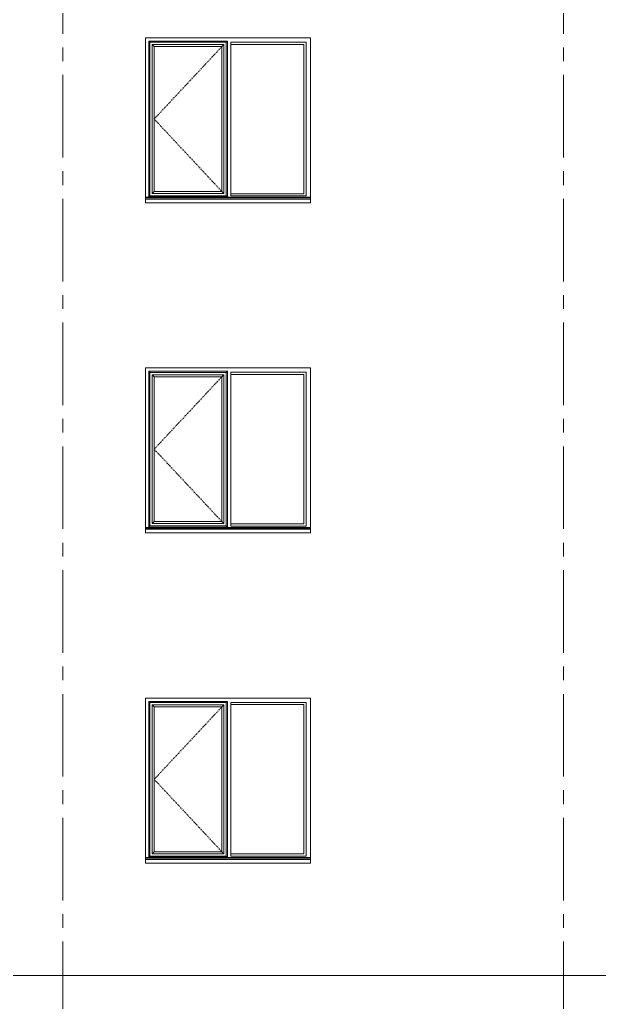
# Model space of a CAD drawing. Header units: millimetres. Extents: x 1373 to 40779, y 1939 to 6439.
# Drawn here: x 38247 to 38774, y 3839 to 4732 of the extents above; entities that cross this region are included whole.
import ezdxf

# ---------------------------------------------------------------- set-up
doc = ezdxf.new("R2010")
doc.units = ezdxf.units.MM
doc.linetypes.add('Center', pattern=[3, 1.2, -0.6, 0.6, -0.6])
doc.linetypes.add('IMPORT-CENTER2', pattern=[112.5, 75, -12.5, 12.5, -12.5])
for name, color, linetype, lineweight in [('A-FLOR', 192, 'Continuous', 30), ('A-GLAZ', 151, 'Continuous', 18), ('A-WALL', 20, 'Continuous', 9), ('S-GRID', 252, 'IMPORT-CENTER2', 5)]:
    doc.layers.add(name, color=color, linetype=linetype, lineweight=lineweight)

msp = doc.modelspace()

# ---------------------------------------------------------------- linework, layer by layer
at = {"layer": 'A-FLOR', "color": 1, "lineweight": 20}
msp.add_line((39098.02, 3863.76), (38235.67, 3863.76), dxfattribs=at)
at = {"layer": 'A-GLAZ'}
for p, q in [((38364.02, 4571.06), (38364.02, 4712.76)), ((38365.1, 4711.68), (38364.02, 4712.76)), ((38364.02, 4712.76), (38435.52, 4712.76)), ((38365.1, 4572.14), (38365.1, 4711.68)), ((38434.44, 4711.68), (38365.1, 4711.68)), ((38369.02, 4707.76), (38367.27, 4709.5)), ((38367.27, 4709.5), (38367.27, 4574.31)), ((38432.26, 4709.5), (38367.27, 4709.5)), ((38369.02, 4707.76), (38369.02, 4576.06)), ((38430.52, 4707.76), (38369.02, 4707.76)), ((38432.26, 4709.5), (38430.52, 4707.76)), ((38430.52, 4576.06), (38430.52, 4707.76)), ((38432.26, 4574.31), (38432.26, 4709.5)), ((38435.52, 4712.76), (38434.44, 4711.68)), ((38434.44, 4711.68), (38434.44, 4572.14)), ((38435.52, 4712.76), (38435.52, 4571.06)), ((38438.52, 4572.06), (38438.52, 4711.76)), ((38438.52, 4711.76), (38507.02, 4711.76)), ((38438.52, 4709.76), (38438.52, 4711.76)), ((38507.02, 4711.76), (38438.52, 4711.76)), ((38505.02, 4709.76), (38438.52, 4709.76)), ((38505.02, 4709.76), (38505.02, 4574.06)), ((38507.02, 4711.76), (38507.02, 4572.06)), ((38507.02, 4572.06), (38507.02, 4711.76)), ((38365.1, 4572.14), (38364.02, 4571.06)), ((38434.44, 4572.14), (38365.1, 4572.14)), ((38369.02, 4576.06), (38367.27, 4574.31)), ((38367.27, 4574.31), (38432.26, 4574.31)), ((38369.02, 4576.06), (38430.52, 4576.06)), ((38430.52, 4576.06), (38432.26, 4574.31)), ((38434.44, 4572.14), (38435.52, 4571.06)), ((38505.02, 4574.06), (38438.52, 4574.06)), ((38438.52, 4574.06), (38438.52, 4572.06)), ((38507.02, 4572.06), (38438.52, 4572.06)), ((38438.52, 4572.06), (38507.02, 4572.06)), ((38361.02, 4570.86), (38511.02, 4570.86)), ((38511.02, 4570.73), (38361.02, 4570.73)), ((38511.02, 4570.23), (38361.02, 4570.23)), ((38361.02, 4569.14), (38361.02, 4569.71)), ((38361.02, 4565.76), (38361.02, 4569.14)), ((38511.02, 4569.14), (38361.02, 4569.14)), ((38511.02, 4565.76), (38361.02, 4565.76)), ((38435.52, 4571.06), (38364.02, 4571.06)), ((38511.02, 4569.71), (38511.02, 4569.14)), ((38511.02, 4569.14), (38511.02, 4565.76)), ((38364.02, 4271.06), (38364.02, 4412.76)), ((38365.1, 4411.68), (38364.02, 4412.76)), ((38364.02, 4412.76), (38435.52, 4412.76)), ((38365.1, 4272.14), (38365.1, 4411.68)), ((38434.44, 4411.68), (38365.1, 4411.68)), ((38435.52, 4412.76), (38434.44, 4411.68)), ((38434.44, 4411.68), (38434.44, 4272.14)), ((38435.52, 4412.76), (38435.52, 4271.06)), ((38438.52, 4272.06), (38438.52, 4411.76)), ((38438.52, 4411.76), (38507.02, 4411.76)), ((38438.52, 4409.76), (38438.52, 4411.76)), ((38507.02, 4411.76), (38438.52, 4411.76)), ((38507.02, 4411.76), (38507.02, 4272.06)), ((38507.02, 4272.06), (38507.02, 4411.76)), ((38369.02, 4407.76), (38367.27, 4409.5)), ((38367.27, 4409.5), (38367.27, 4274.31)), ((38432.26, 4409.5), (38367.27, 4409.5)), ((38369.02, 4407.76), (38369.02, 4276.06)), ((38430.52, 4407.76), (38369.02, 4407.76)), ((38432.26, 4409.5), (38430.52, 4407.76)), ((38430.52, 4276.06), (38430.52, 4407.76)), ((38432.26, 4274.31), (38432.26, 4409.5)), ((38505.02, 4409.76), (38438.52, 4409.76)), ((38505.02, 4409.76), (38505.02, 4274.06)), ((38361.02, 4270.86), (38511.02, 4270.86)), ((38511.02, 4270.73), (38361.02, 4270.73)), ((38511.02, 4270.23), (38361.02, 4270.23)), ((38361.02, 4269.14), (38361.02, 4269.71)), ((38361.02, 4265.76), (38361.02, 4269.14)), ((38511.02, 4269.14), (38361.02, 4269.14)), ((38365.1, 4272.14), (38364.02, 4271.06)), ((38435.52, 4271.06), (38364.02, 4271.06)), ((38434.44, 4272.14), (38365.1, 4272.14)), ((38369.02, 4276.06), (38367.27, 4274.31)), ((38367.27, 4274.31), (38432.26, 4274.31)), ((38369.02, 4276.06), (38430.52, 4276.06)), ((38430.52, 4276.06), (38432.26, 4274.31)), ((38434.44, 4272.14), (38435.52, 4271.06)), ((38505.02, 4274.06), (38438.52, 4274.06)), ((38438.52, 4274.06), (38438.52, 4272.06)), ((38507.02, 4272.06), (38438.52, 4272.06)), ((38438.52, 4272.06), (38507.02, 4272.06)), ((38511.02, 4269.71), (38511.02, 4269.14)), ((38511.02, 4269.14), (38511.02, 4265.76)), ((38511.02, 4265.76), (38361.02, 4265.76)), ((38364.02, 3971.06), (38364.02, 4112.76)), ((38365.1, 4111.68), (38364.02, 4112.76)), ((38364.02, 4112.76), (38435.52, 4112.76)), ((38365.1, 3972.14), (38365.1, 4111.68)), ((38434.44, 4111.68), (38365.1, 4111.68)), ((38369.02, 4107.76), (38367.27, 4109.5)), ((38367.27, 4109.5), (38367.27, 3974.31)), ((38432.26, 4109.5), (38367.27, 4109.5)), ((38369.02, 4107.76), (38369.02, 3976.06)), ((38430.52, 4107.76), (38369.02, 4107.76)), ((38432.26, 4109.5), (38430.52, 4107.76)), ((38430.52, 3976.06), (38430.52, 4107.76)), ((38432.26, 3974.31), (38432.26, 4109.5)), ((38435.52, 4112.76), (38434.44, 4111.68)), ((38434.44, 4111.68), (38434.44, 3972.14)), ((38435.52, 4112.76), (38435.52, 3971.06)), ((38438.52, 3972.06), (38438.52, 4111.76)), ((38438.52, 4111.76), (38507.02, 4111.76)), ((38438.52, 4109.76), (38438.52, 4111.76)), ((38507.02, 4111.76), (38438.52, 4111.76)), ((38505.02, 4109.76), (38438.52, 4109.76)), ((38505.02, 4109.76), (38505.02, 3974.06)), ((38507.02, 4111.76), (38507.02, 3972.06)), ((38507.02, 3972.06), (38507.02, 4111.76)), ((38369.02, 3976.06), (38367.27, 3974.31)), ((38367.27, 3974.31), (38432.26, 3974.31)), ((38369.02, 3976.06), (38430.52, 3976.06)), ((38430.52, 3976.06), (38432.26, 3974.31)), ((38505.02, 3974.06), (38438.52, 3974.06)), ((38438.52, 3974.06), (38438.52, 3972.06)), ((38361.02, 3970.86), (38511.02, 3970.86)), ((38511.02, 3970.73), (38361.02, 3970.73)), ((38511.02, 3970.23), (38361.02, 3970.23)), ((38361.02, 3969.14), (38361.02, 3969.71)), ((38361.02, 3965.76), (38361.02, 3969.14)), ((38511.02, 3969.14), (38361.02, 3969.14)), ((38511.02, 3965.76), (38361.02, 3965.76)), ((38365.1, 3972.14), (38364.02, 3971.06)), ((38435.52, 3971.06), (38364.02, 3971.06)), ((38434.44, 3972.14), (38365.1, 3972.14)), ((38434.44, 3972.14), (38435.52, 3971.06)), ((38507.02, 3972.06), (38438.52, 3972.06)), ((38438.52, 3972.06), (38507.02, 3972.06)), ((38511.02, 3969.71), (38511.02, 3969.14)), ((38511.02, 3969.14), (38511.02, 3965.76))]:
    msp.add_line(p, q, dxfattribs=at)
at = {"layer": 'A-GLAZ', "linetype": 'Center'}
for p, q in [((38430.52, 4707.76), (38369.02, 4641.91)), ((38430.52, 4576.06), (38369.02, 4641.91)), ((38430.52, 4407.76), (38369.02, 4341.91)), ((38430.52, 4276.06), (38369.02, 4341.91)), ((38430.52, 4107.76), (38369.02, 4041.91)), ((38430.52, 3976.06), (38369.02, 4041.91))]:
    msp.add_line(p, q, dxfattribs=at)
at = {"layer": 'A-WALL'}
for p, q in [((38361.02, 4569.71), (38361.02, 4715.76)), ((38361.02, 4715.76), (38511.02, 4715.76)), ((38511.02, 4715.76), (38511.02, 4569.71)), ((38361.02, 4269.71), (38361.02, 4415.76)), ((38361.02, 4415.76), (38511.02, 4415.76)), ((38511.02, 4415.76), (38511.02, 4269.71)), ((38361.02, 3969.71), (38361.02, 4115.76)), ((38361.02, 4115.76), (38511.02, 4115.76)), ((38511.02, 4115.76), (38511.02, 3969.71))]:
    msp.add_line(p, q, dxfattribs=at)
at = {"layer": 'S-GRID', "lineweight": 18}
for p, q in [((38286.02, 2694.42), (38286.02, 5588.9)), ((38741.02, 2694.42), (38741.02, 5588.9))]:
    msp.add_line(p, q, dxfattribs=at)

doc.saveas('drawing.dxf')
